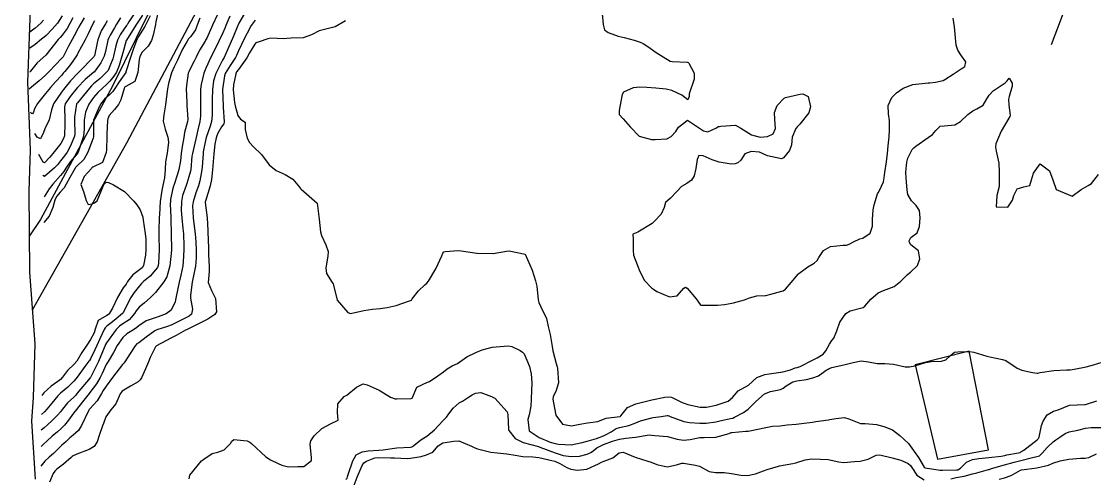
# Model space of a CAD drawing. Header units: metres. Extents: x 307586 to 320046, y 7427249 to 7434250.
# Drawn here: x 319055.7 to 319189.4, y 7427798.2 to 7427855.1 of the extents above; entities that cross this region are included whole.
import ezdxf

# ---------------------------------------------------------------- set-up
doc = ezdxf.new("R2010")
doc.units = ezdxf.units.M
doc.header["$MEASUREMENT"] = 0
for name, color, linetype in [('Area', 45, 'Continuous'), ('Curvas de Nivel 1m', 11, 'Continuous'), ('Curvas de Nivel 5m', 15, 'Continuous'), ('Edificações', 30, 'Continuous'), ('Vias Secundárias', 230, 'Continuous')]:
    doc.layers.add(name, color=color, linetype=linetype)

msp = doc.modelspace()

# ---------------------------------------------------------------- linework, layer by layer
at = {"layer": 'Area'}
msp.add_polyline3d([(319057.5, 7427798.15, 803.24), (319057.04, 7427805.36, 808.07), (319057.26, 7427808.34, 795.58), (319057.44, 7427815, 804.25), (319056.79, 7427823.9, 797.1), (319056.71, 7427834.01, 804.2), (319056.87, 7427839.08, 814.39), (319056.53, 7427847.55, 803.94), (319056.83, 7427855.47, 806.32), (319056.81, 7427857.26, 807.51), (319056.27, 7427863.9, 808.35), (319056.46, 7427873.9, 811.69), (319056.28, 7427877.16, 812.24), (319056.47, 7427879.93, 812.26), (319056.54, 7427888.9, 813.45), (319056.87, 7427891.15, 813.81), (319056.52, 7427904.41, 812.05), (319055.74, 7427910.29, 811.51), (319055.89, 7427927.4, 815.71), (319059.69, 7427945.68, 806.52), (319060.91, 7427950.79, 805.19), (319067.47, 7428006.15, 798.31)], dxfattribs=at)
at = {"layer": 'Curvas de Nivel 1m', "flags": 128}
for points, elevation in [([(319060.83, 7427855.81), (319060.21, 7427854.88), (319059.56, 7427854.14), (319058.8, 7427853.38), (319058.55, 7427853.15), (319058.25, 7427852.91), (319057.46, 7427852.24), (319056.78, 7427851.79)], 806), ([(319083.79, 7427856.6), (319082.83, 7427854.91), (319082.72, 7427854.71), (319082.68, 7427854.61), (319082.13, 7427853.3), (319081.85, 7427852.62), (319081.54, 7427851.88), (319080.98, 7427850.63), (319080.91, 7427850.49), (319080.77, 7427850.28), (319079.93, 7427848.64), (319079.66, 7427847.73), (319079.52, 7427846.65), (319079.48, 7427845.42), (319079.48, 7427844.65), (319079.48, 7427843.44), (319079.41, 7427842.65), (319079.24, 7427842.08), (319078.74, 7427840.66), (319078.65, 7427840.29), (319078.39, 7427838.9), (319078.36, 7427838.66), (319078.24, 7427837.04), (319078.2, 7427836.66), (319077.97, 7427835.28), (319077.81, 7427834.67), (319077.46, 7427833.78), (319077.11, 7427832.67), (319077.06, 7427832.16), (319077.14, 7427830.67), (319077.2, 7427829.99), (319077.38, 7427828.67), (319077.47, 7427827.7), (319077.49, 7427826.66), (319077.48, 7427825.67), (319077.4, 7427824.67), (319077.25, 7427823.87), (319076.99, 7427822.67), (319076.79, 7427821.05), (319076.81, 7427820.67), (319077.06, 7427819.33), (319076.92, 7427818.67), (319076.63, 7427818.43), (319076.39, 7427818.31), (319075.31, 7427817.76), (319074.37, 7427817.33), (319073.92, 7427817.16), (319072.61, 7427816.73), (319072.36, 7427816.6), (319071.26, 7427815.83), (319070.35, 7427815.14), (319070.12, 7427814.98), (319069.89, 7427814.75), (319069.29, 7427813.8), (319068.62, 7427812.77), (319068.48, 7427812.6), (319068.31, 7427812.41), (319067.06, 7427810.79), (319066.28, 7427809.75), (319065.9, 7427809.18), (319065.7, 7427808.81), (319065.16, 7427807.91), (319064.24, 7427806.9), (319064.21, 7427806.86), (319064.18, 7427806.82), (319064.09, 7427806.67), (319063.21, 7427804.84), (319062.84, 7427804.21), (319062.2, 7427803.65), (319061.76, 7427803.29), (319061.29, 7427802.86), (319060.72, 7427802.34), (319060.18, 7427801.8), (319059.71, 7427801.34), (319059.18, 7427800.88), (319058.66, 7427800.39), (319058.16, 7427799.79)], 793), ([(319081.69, 7427855.76), (319081.19, 7427854.63), (319081.09, 7427854.36), (319080.81, 7427853.69), (319080.34, 7427852.64), (319079.82, 7427851.61), (319079.33, 7427850.65), (319078.76, 7427849.39), (319078.53, 7427848.88), (319078.45, 7427848.66), (319078.12, 7427847.28), (319078.04, 7427846.67), (319078.02, 7427845.35), (319078.03, 7427844.67), (319078.04, 7427843.32), (319077.96, 7427842.67), (319077.7, 7427841.63), (319077.5, 7427840.67), (319077.35, 7427839.97), (319077.03, 7427838.68), (319076.97, 7427838.33), (319076.84, 7427836.68), (319076.8, 7427836.48), (319076.59, 7427835.76), (319076.33, 7427834.93), (319076.25, 7427834.68), (319075.81, 7427833.45), (319075.66, 7427832.69), (319075.63, 7427831.6), (319075.7, 7427830.69), (319075.85, 7427829.36), (319075.91, 7427828.69), (319075.97, 7427827.2), (319075.97, 7427826.69), (319075.9, 7427825.26), (319075.82, 7427824.69), (319075.58, 7427823.56), (319075.39, 7427822.69), (319075.22, 7427821.9), (319074.98, 7427820.69), (319074.88, 7427820.23), (319074.4, 7427819.19), (319073.78, 7427818.71), (319072.76, 7427818.35), (319072.39, 7427818.25), (319071.28, 7427817.85), (319070.37, 7427817.22), (319070.11, 7427817.01), (319069.69, 7427816.76), (319068.86, 7427816.26), (319068.35, 7427815.79), (319067.68, 7427814.78), (319067.22, 7427813.9), (319066.54, 7427812.8), (319066.31, 7427812.41), (319065.79, 7427811.32), (319065.54, 7427810.81), (319065.08, 7427810.02), (319064.27, 7427808.94), (319064.17, 7427808.82), (319063.33, 7427807.76), (319062.58, 7427806.84), (319062.24, 7427806.38), (319061.61, 7427805.48), (319061.09, 7427804.86), (319060.66, 7427804.42), (319060.21, 7427804.03), (319059.58, 7427803.5), (319058.89, 7427802.88), (319058.53, 7427802.54), (319058.18, 7427802.24)], 794), ([(319072.83, 7427856.74), (319072.49, 7427855.07), (319072.43, 7427854.73), (319072.15, 7427853.39), (319071.92, 7427852.74), (319071.51, 7427852.02), (319070.78, 7427851.29), (319070.49, 7427850.75), (319070.39, 7427850.38), (319070.23, 7427848.76), (319069.86, 7427847.64), (319068.73, 7427847.03), (319068.59, 7427846.92), (319068.53, 7427846.78), (319068.13, 7427845.36), (319067.81, 7427844.79), (319067.34, 7427844.15), (319066.68, 7427843.39), (319066.5, 7427842.98), (319066.47, 7427842.8), (319066.36, 7427841.1), (319066.36, 7427840.8), (319066.32, 7427839.12), (319066.29, 7427838.8), (319065.85, 7427837.57), (319064.61, 7427837), (319064.52, 7427836.91), (319064.45, 7427836.82), (319063.56, 7427835.81), (319063.13, 7427834.84), (319063.46, 7427833.95), (319063.79, 7427832.83), (319064.05, 7427832.33), (319064.55, 7427832.4), (319064.83, 7427832.54), (319065.15, 7427832.81), (319065.6, 7427833.78), (319066.01, 7427834.81), (319066.28, 7427835.1), (319066.59, 7427835.06), (319067.19, 7427834.79), (319068.57, 7427833.97), (319069.72, 7427832.76), (319070.1, 7427832.3), (319070.54, 7427831.68), (319070.85, 7427830.75), (319070.91, 7427830.37), (319071.14, 7427828.74), (319071.22, 7427828.03), (319071.25, 7427826.74), (319071.2, 7427826.02), (319070.96, 7427824.75), (319070.77, 7427824.44), (319070.45, 7427824.21), (319069.61, 7427823.59), (319068.96, 7427822.76), (319068.76, 7427822.44), (319068.42, 7427821.95), (319067.69, 7427820.78), (319067.06, 7427819.45), (319066.71, 7427818.8), (319066.56, 7427818.63), (319066.39, 7427818.54), (319065.28, 7427817.91), (319064.92, 7427816.81), (319064.8, 7427816.37), (319064.35, 7427815.53), (319063.89, 7427814.83), (319063.26, 7427813.9), (319062.62, 7427812.85), (319062.31, 7427812.46), (319061.49, 7427811.66), (319060.87, 7427810.86), (319060.6, 7427810.56), (319060.29, 7427810.33), (319059.42, 7427809.74), (319058.52, 7427808.89), (319058.41, 7427808.75), (319058.27, 7427808.58)], 797), ([(319071.77, 7427855.8), (319071.25, 7427854.75), (319071.09, 7427854.48), (319070.81, 7427854.03), (319070.32, 7427853.24), (319070.08, 7427852.76), (319069.65, 7427851.64), (319069.37, 7427850.77), (319068.75, 7427848.86), (319068.74, 7427848.8), (319068.73, 7427848.78), (319067.91, 7427847.62), (319067.38, 7427846.79), (319067.13, 7427846.38), (319066.71, 7427846), (319066.07, 7427845.45), (319065.6, 7427844.81), (319065.31, 7427844.19), (319064.73, 7427842.82), (319064.72, 7427842.77), (319064.72, 7427840.82), (319064.71, 7427840.76), (319064.65, 7427840.61), (319064.02, 7427838.83), (319063.52, 7427837.93), (319062.61, 7427837.07), (319062.49, 7427836.96), (319062.43, 7427836.85), (319061.77, 7427835.68), (319061.29, 7427834.86), (319061.04, 7427834.4), (319060.57, 7427833.86), (319060.12, 7427833.32), (319059.89, 7427832.88), (319059.63, 7427831.97), (319059.21, 7427830.89), (319058.52, 7427830.08)], 798), ([(319070.83, 7427855.9), (319070.07, 7427854.76), (319069.59, 7427853.99), (319068.81, 7427852.78), (319068.79, 7427852.74), (319068.36, 7427851.2), (319068.25, 7427850.79), (319067.91, 7427849.64), (319067.56, 7427848.79), (319067.25, 7427848.29), (319066.74, 7427847.67), (319066.3, 7427847.24), (319065.82, 7427846.81), (319065.26, 7427846.27), (319064.71, 7427845.64), (319064.14, 7427844.83), (319063.71, 7427843.81), (319063.57, 7427842.84), (319063.56, 7427841.73), (319063.45, 7427840.84), (319062.9, 7427839.11), (319062.8, 7427838.85), (319062.74, 7427838.74), (319062.63, 7427838.61), (319061.82, 7427837.66), (319061.28, 7427836.86), (319061.02, 7427836.45), (319060.59, 7427835.93), (319059.63, 7427834.88), (319059.17, 7427834.29), (319058.56, 7427833.29)], 799), ([(319063.56, 7427855.57), (319063.12, 7427854.85), (319063.01, 7427854.65), (319062.81, 7427854.26), (319062.32, 7427853.34), (319062.04, 7427852.86), (319061.6, 7427852.05), (319061.01, 7427850.87), (319060.92, 7427850.72), (319060.77, 7427850.54), (319059.17, 7427848.89), (319058.97, 7427848.68), (319058.75, 7427848.44), (319057.94, 7427847.71), (319056.98, 7427846.92), (319056.72, 7427846.68)], 804), ([(319058.47, 7427855.26), (319058.16, 7427854.91), (319057.45, 7427854.28), (319056.8, 7427853.79)], 807), ([(319064.83, 7427855.17), (319064.63, 7427854.82), (319064.06, 7427853.58), (319063.68, 7427852.84), (319062.78, 7427851.18), (319062.67, 7427850.96), (319062.6, 7427850.85), (319061.86, 7427849.76), (319061.13, 7427848.87), (319060.95, 7427848.66), (319060.75, 7427848.43), (319060, 7427847.62), (319059.35, 7427846.89), (319058.72, 7427846.16), (319057.73, 7427844.91), (319057.38, 7427844.23), (319057.23, 7427843.83), (319057.12, 7427843.62), (319057, 7427843.68), (319056.91, 7427843.82)], 803), ([(319066.43, 7427855.2), (319066.19, 7427854.81), (319065.68, 7427853.94), (319065.24, 7427852.82), (319065.15, 7427852.46), (319064.83, 7427850.82), (319064.81, 7427850.78), (319064.77, 7427850.73), (319062.92, 7427848.85), (319062.84, 7427848.76), (319062.75, 7427848.68), (319061.86, 7427847.74), (319061.14, 7427846.87), (319060.96, 7427846.63), (319060.72, 7427846.33), (319059.74, 7427844.88), (319059.48, 7427844.1), (319059.18, 7427842.89), (319058.66, 7427841.77), (319058.47, 7427841.28), (319058.11, 7427840.52), (319057.7, 7427840.71), (319057.4, 7427841.19)], 802), ([(319068.06, 7427855.56), (319067.58, 7427854.79), (319067.31, 7427854.3), (319066.8, 7427853.41), (319066.58, 7427853.01), (319066.5, 7427852.8), (319066.19, 7427851.39), (319066.04, 7427850.81), (319065.62, 7427849.96), (319064.79, 7427848.82), (319064.77, 7427848.8), (319064.75, 7427848.79), (319063.69, 7427847.89), (319062.72, 7427846.89), (319062.71, 7427846.87), (319062.69, 7427846.85), (319061.81, 7427845.76), (319061.19, 7427844.87), (319061.09, 7427844.48), (319061.15, 7427842.87), (319061.15, 7427842.38), (319061.08, 7427840.87), (319060.98, 7427840.53), (319060.64, 7427839.93), (319059.83, 7427838.88), (319059.27, 7427838.24), (319058.61, 7427837.5), (319058.44, 7427837.59), (319057.89, 7427838.56)], 801), ([(319077.96, 7427855.54), (319077.64, 7427854.67), (319077.42, 7427854.07), (319076.81, 7427853.22), (319076.55, 7427852.94), (319076.36, 7427852.68), (319075.8, 7427851.68), (319075.33, 7427850.69), (319075.16, 7427850.3), (319074.76, 7427849.45), (319074.42, 7427848.7), (319074.05, 7427847.39), (319073.93, 7427846.71), (319073.79, 7427845.79), (319073.68, 7427844.72), (319073.47, 7427843.5), (319073.39, 7427842.72), (319073.64, 7427841.69), (319073.97, 7427840.71), (319074.04, 7427840.1), (319073.89, 7427838.71), (319073.69, 7427837.64), (319073.63, 7427836.71), (319073.55, 7427835.67), (319073.35, 7427834.72), (319073.21, 7427834.08), (319073.02, 7427832.72), (319072.92, 7427831.11), (319072.91, 7427830.72), (319072.83, 7427829.04), (319072.83, 7427828.73), (319072.84, 7427828.39), (319072.88, 7427826.72), (319072.79, 7427825.05), (319072.76, 7427824.73), (319072.68, 7427824.51), (319072.45, 7427824.19), (319071.75, 7427823.43), (319070.96, 7427822.74), (319070.68, 7427822.5), (319070.43, 7427822.23), (319069.79, 7427821.38), (319069.38, 7427820.76), (319069.03, 7427820.14), (319068.39, 7427818.84), (319068.33, 7427818.77), (319067.27, 7427817.9), (319066.37, 7427817.19), (319066.17, 7427817), (319066.06, 7427816.8), (319065.52, 7427815.64), (319065.12, 7427814.81), (319064.88, 7427814.27), (319064.32, 7427813.14), (319064.2, 7427812.94), (319064.12, 7427812.82), (319063.65, 7427812.18), (319062.66, 7427810.84), (319062.29, 7427810.38), (319061.53, 7427809.61), (319060.62, 7427808.87), (319060.43, 7427808.7), (319060.27, 7427808.51), (319059.52, 7427807.61), (319058.91, 7427806.88), (319058.59, 7427806.54), (319058.23, 7427806.22)], 796), ([(319084.83, 7427855.27), (319084.35, 7427854.59), (319083.87, 7427853.65), (319083.33, 7427852.6), (319083.15, 7427852.25), (319082.79, 7427851.46), (319082.53, 7427850.86), (319082.39, 7427850.61), (319081.74, 7427849.65), (319081.13, 7427848.63), (319081.03, 7427848.34), (319080.77, 7427846.63), (319080.77, 7427846.58), (319080.87, 7427844.63), (319080.88, 7427844.45), (319080.97, 7427842.63), (319080.93, 7427842.38), (319080.67, 7427842.02), (319080.17, 7427841.13), (319080, 7427840.64), (319079.84, 7427839.84), (319079.69, 7427838.64), (319079.62, 7427837.65), (319079.53, 7427836.65), (319079.4, 7427835.46), (319079.25, 7427834.65), (319078.65, 7427832.75), (319078.63, 7427832.66), (319078.63, 7427832.59), (319078.85, 7427830.66), (319078.97, 7427829.1), (319078.97, 7427828.65), (319078.98, 7427828.18), (319079.05, 7427826.64), (319079.05, 7427826.07), (319079.12, 7427824.64), (319079.11, 7427823.99), (319079.01, 7427822.64), (319079.42, 7427821.64), (319079.92, 7427820.63), (319080.03, 7427819), (319079.82, 7427818.64), (319078.97, 7427818.05), (319078.38, 7427817.77), (319077.62, 7427817.41), (319076.36, 7427816.77), (319076.3, 7427816.74), (319076.19, 7427816.68), (319075, 7427816.05), (319074.35, 7427815.72), (319072.54, 7427814.73), (319072.43, 7427814.64), (319072.34, 7427814.44), (319071.78, 7427813.28), (319071.55, 7427812.74), (319071.17, 7427811.88), (319070.67, 7427810.75), (319070.54, 7427810.5), (319070.29, 7427810.27), (319069.33, 7427809.71), (319068.28, 7427809.09), (319068.04, 7427808.77), (319067.51, 7427807.52), (319066.88, 7427806.79), (319066.23, 7427805.91), (319065.94, 7427805.09), (319065.84, 7427804.8), (319065.41, 7427803.6), (319065.15, 7427802.81), (319064.78, 7427802.22), (319064.18, 7427801.86), (319062.62, 7427801.28), (319062.18, 7427801.07), (319062.05, 7427800.97), (319061.92, 7427800.85), (319060.98, 7427800.04), (319060.16, 7427799.39), (319059.89, 7427799.14), (319059.69, 7427798.87), (319059.23, 7427797.79)], 792), ([(319096.08, 7427855.2), (319094.82, 7427854.46), (319092.82, 7427853.93), (319091.86, 7427853.45), (319090.81, 7427853.08), (319089.32, 7427853.05), (319088.81, 7427852.98), (319088.39, 7427852.96), (319086.81, 7427853.04), (319086.41, 7427852.96), (319085.36, 7427852.57), (319084.94, 7427852.44), (319084.8, 7427852.3), (319084.16, 7427851.21), (319083.79, 7427850.59), (319082.76, 7427849.15), (319082.53, 7427848.84), (319082.43, 7427848.61), (319082.13, 7427847.22), (319082.11, 7427846.62), (319082.29, 7427845.03), (319082.36, 7427844.61), (319082.69, 7427843.4), (319083.03, 7427842.95), (319083.62, 7427842.6), (319083.59, 7427841.68), (319083.87, 7427840.59), (319084.13, 7427840.07), (319084.64, 7427839.53), (319085.65, 7427838.57), (319086.61, 7427837.27), (319087.46, 7427836.55), (319088.6, 7427836.07), (319089.54, 7427835.47), (319090.36, 7427834.51), (319090.45, 7427834.38), (319090.58, 7427834.23), (319092.56, 7427832.49), (319092.83, 7427830.49), (319092.99, 7427828.95), (319093.12, 7427828.48), (319093.64, 7427827.33), (319093.95, 7427826.47), (319093.91, 7427825.9), (319093.63, 7427824.47), (319093.75, 7427823.77), (319094.44, 7427822.65), (319094.56, 7427822.46), (319094.6, 7427822.3), (319095.05, 7427820.45), (319096.4, 7427818.88), (319096.73, 7427818.77), (319098.4, 7427819.13), (319099.48, 7427819.33), (319100.4, 7427819.38), (319101.29, 7427819.5), (319102.41, 7427819.78), (319104.08, 7427820.34), (319104.3, 7427820.45), (319104.42, 7427820.59), (319105.18, 7427821.58), (319105.97, 7427822.32), (319106.24, 7427822.53), (319106.45, 7427822.78), (319107.34, 7427824.31), (319108.11, 7427825.93), (319108.24, 7427826.29), (319108.33, 7427826.45), (319108.49, 7427826.5), (319110.14, 7427826.62), (319110.49, 7427826.59), (319112.46, 7427826.28), (319112.48, 7427826.28), (319114.45, 7427826.25), (319114.48, 7427826.25), (319116.16, 7427826.53), (319116.49, 7427826.55), (319118.48, 7427826.17), (319119.33, 7427824.16), (319119.76, 7427822.85), (319119.91, 7427822.16), (319120.1, 7427820.47), (319120.17, 7427820.15), (319120.41, 7427819.6), (319121.11, 7427818.14), (319121.35, 7427817.17), (319121.57, 7427816.14), (319121.82, 7427814.67), (319121.92, 7427814.13), (319122.33, 7427812.55), (319122.43, 7427812.24), (319122.46, 7427812.13), (319122.48, 7427811.97), (319122.63, 7427810.13), (319122.28, 7427809.08), (319121.97, 7427808.44), (319121.91, 7427808.13), (319122.25, 7427806.34), (319122.31, 7427806.13), (319123.11, 7427804.99), (319124.23, 7427804.81), (319125.3, 7427805.02), (319126.23, 7427805.18), (319127.54, 7427805.35), (319128.25, 7427805.64), (319128.55, 7427805.74), (319130.25, 7427805.95), (319130.32, 7427805.97), (319130.39, 7427806.03), (319131.21, 7427807.07), (319132.27, 7427807.53), (319134.08, 7427807.98), (319134.27, 7427808.03), (319135.87, 7427808.37), (319136.28, 7427808.42), (319136.68, 7427808.36), (319137.51, 7427807.94), (319138.03, 7427807.7), (319138.27, 7427807.61), (319138.74, 7427807.45), (319140.26, 7427807.1), (319141.05, 7427807.11), (319142.27, 7427807.36), (319143.74, 7427807.87), (319144.28, 7427808.31), (319145, 7427809.14), (319146.29, 7427809.84), (319147.33, 7427810.81), (319148.31, 7427811.19), (319148.85, 7427811.27), (319150.32, 7427811.47), (319150.58, 7427811.52), (319151.53, 7427811.78), (319152.08, 7427812.01), (319152.33, 7427812.05), (319152.74, 7427812.18), (319154.34, 7427813), (319154.83, 7427813.25), (319155.6, 7427813.73), (319155.93, 7427814.14), (319156.36, 7427814.97), (319156.68, 7427815.41), (319156.9, 7427815.71), (319157.3, 7427816.62), (319157.66, 7427817.7), (319158.4, 7427818.76), (319158.97, 7427819.12), (319160.41, 7427819.47), (319160.56, 7427819.52), (319160.76, 7427819.67), (319161.53, 7427820.56), (319162.44, 7427821.35), (319163.09, 7427821.64), (319164.45, 7427822.13), (319165.28, 7427822.78), (319166.06, 7427823.6), (319166.28, 7427823.78), (319166.47, 7427823.9), (319167.32, 7427824.75), (319167.62, 7427825.58), (319167.48, 7427826.56), (319166.51, 7427827.31), (319166.33, 7427827.6), (319166.31, 7427827.81), (319166.52, 7427828.21), (319167.3, 7427828.82), (319167.59, 7427829.58), (319167.65, 7427830.68), (319167.57, 7427831.58), (319167.18, 7427832.2), (319166.58, 7427832.81), (319166.14, 7427833.6), (319166.05, 7427834.15), (319165.92, 7427835.61), (319165.88, 7427836.34), (319165.99, 7427837.61), (319166.13, 7427838.11), (319166.66, 7427839.16), (319166.86, 7427839.4), (319167.11, 7427839.59), (319168.67, 7427840.69), (319169.2, 7427841.05), (319169.6, 7427841.56), (319170.15, 7427842.09), (319170.69, 7427842.13), (319171.99, 7427842.24), (319172.69, 7427842.67), (319173.62, 7427843.52), (319174.24, 7427843.98), (319174.71, 7427844.23), (319175.52, 7427844.69), (319175.99, 7427845.49), (319176.27, 7427845.95), (319176.74, 7427846.47), (319178.26, 7427847.46), (319178.5, 7427847.71), (319178.76, 7427848.06), (319179.12, 7427847.45), (319179.14, 7427847.06), (319178.74, 7427845.77), (319178.68, 7427845.45), (319178.72, 7427844.69), (319178.86, 7427843.45), (319178.85, 7427843.3), (319178.7, 7427843.06), (319177.75, 7427841.46), (319177.08, 7427839.89), (319177.04, 7427839.47), (319177.15, 7427838.98), (319177.46, 7427837.47), (319177.5, 7427836.34), (319177.52, 7427835.47), (319177.49, 7427834.58), (319177.2, 7427833.47), (319177.15, 7427832.05), (319178.57, 7427832.02), (319179.15, 7427832.87), (319179.34, 7427833.44), (319179.76, 7427834.27), (319180.6, 7427834.53), (319181.31, 7427834.71), (319181.55, 7427835.42), (319181.79, 7427836.25), (319182.63, 7427837.41), (319183.76, 7427836.53), (319184.21, 7427835.39), (319184.6, 7427834.2), (319186.58, 7427833.36), (319187.74, 7427834.2), (319188.6, 7427834.71), (319189, 7427834.93), (319189.3, 7427835.32), (319189.89, 7427836.05)], 791), ([(319076.63, 7427798.19), (319076.71, 7427798.67), (319078.17, 7427800.43), (319078.29, 7427800.53), (319078.46, 7427800.65), (319079.48, 7427801.34), (319080.18, 7427801.53), (319080.99, 7427801.81), (319081.76, 7427802.61), (319081.93, 7427802.88), (319082.2, 7427803.11), (319083.87, 7427802.91), (319084.2, 7427802.75), (319084.41, 7427802.58), (319086.18, 7427800.94), (319086.77, 7427800.55), (319087.73, 7427800.1), (319088.17, 7427799.9), (319089.01, 7427799.68), (319090.17, 7427799.74), (319090.92, 7427799.74), (319091.87, 7427800.49), (319091.87, 7427800.8), (319091.68, 7427802.5), (319091.77, 7427802.93), (319092.21, 7427803.56), (319093.16, 7427804.48), (319094.23, 7427805.06), (319095.17, 7427805.51), (319095.09, 7427806.45), (319095.16, 7427807.55), (319095.94, 7427808.44), (319096.16, 7427808.55), (319096.27, 7427808.62), (319097.46, 7427809.6), (319098.29, 7427810.03), (319098.79, 7427809.91), (319100.28, 7427809.22), (319101.72, 7427808.38), (319102.27, 7427808.16), (319102.5, 7427808.14), (319104.27, 7427808.18), (319104.39, 7427808.22), (319104.44, 7427808.34), (319105, 7427809.62), (319106.29, 7427810.21), (319106.55, 7427810.32), (319107.59, 7427811.02), (319108.31, 7427811.51), (319108.74, 7427811.87), (319109.38, 7427812.28), (319110.03, 7427812.57), (319110.33, 7427812.77), (319111.22, 7427813.37), (319112.34, 7427813.91), (319113.13, 7427814.24), (319114.35, 7427814.57), (319115.85, 7427814.71), (319116.35, 7427814.73), (319116.82, 7427814.67), (319117.84, 7427814.18), (319118.15, 7427813.98), (319118.34, 7427813.74), (319119.03, 7427812.16), (319119.21, 7427811.26), (319119.31, 7427810.16), (319119.27, 7427809.18), (319119.23, 7427808.16), (319119.19, 7427807.23), (319118.97, 7427806.16), (319118.8, 7427805.6), (319118.98, 7427804.16), (319120.21, 7427803.35), (319121.57, 7427802.78), (319122.21, 7427802.6), (319122.61, 7427802.52), (319124.21, 7427802.42), (319125.57, 7427802.72), (319126.21, 7427802.89), (319127.36, 7427803.2), (319128.22, 7427803.55), (319128.57, 7427803.7), (319129.19, 7427804.04), (319129.81, 7427804.45), (319130.23, 7427804.59), (319131.4, 7427804.85), (319132.24, 7427805.18), (319132.84, 7427805.41), (319134.25, 7427805.79), (319134.4, 7427805.83), (319135.4, 7427805.97), (319136.14, 7427806.08), (319136.25, 7427806.08), (319136.35, 7427806.05), (319136.55, 7427805.96), (319138.24, 7427805.32), (319138.96, 7427805.21), (319140.24, 7427805.12), (319141.03, 7427805.11), (319142.24, 7427805.31), (319142.71, 7427805.42), (319144.25, 7427805.73), (319144.35, 7427805.76), (319144.56, 7427805.86), (319145.65, 7427806.45), (319146.26, 7427806.88), (319147.22, 7427807.83), (319148.28, 7427808.76), (319149.01, 7427809.08), (319150.29, 7427809.32), (319150.61, 7427809.47), (319150.96, 7427809.78), (319151.79, 7427810.28), (319152.3, 7427810.39), (319153.5, 7427810.56), (319154.31, 7427810.76), (319155.02, 7427811.03), (319155.97, 7427811.72), (319156.19, 7427811.86), (319156.32, 7427811.92), (319156.67, 7427812.06), (319158.33, 7427812.44), (319159.33, 7427812.69), (319160.33, 7427812.88), (319161.24, 7427812.75), (319162.33, 7427812.57), (319163.26, 7427812.57), (319164.33, 7427812.45), (319165.8, 7427812.13), (319166.33, 7427812.13), (319167.02, 7427812.28), (319168.33, 7427812.67), (319169.1, 7427812.8), (319170.34, 7427812.85), (319170.86, 7427813.02), (319171.44, 7427813.54), (319171.94, 7427813.94), (319172.35, 7427814.02), (319173.83, 7427814.03), (319174.35, 7427813.98), (319175.97, 7427813.48), (319176.34, 7427813.37), (319177.94, 7427813.06), (319178.34, 7427812.91), (319179.77, 7427811.99), (319180.33, 7427811.73), (319181.67, 7427811.42), (319182.24, 7427811.33), (319182.32, 7427811.34), (319182.63, 7427811.41), (319184.33, 7427811.67), (319185.94, 7427811.75), (319186.33, 7427811.78), (319186.83, 7427811.86), (319188.33, 7427812.15), (319189.27, 7427812.38), (319190.34, 7427812.71)], 792), ([(319096.15, 7427798.11), (319096.29, 7427798.3), (319096.35, 7427798.44), (319096.45, 7427798.73), (319097, 7427800.43), (319097.43, 7427801.18), (319098.19, 7427801.56), (319098.91, 7427801.69), (319100.19, 7427801.75), (319100.79, 7427801.79), (319102.2, 7427802.01), (319102.51, 7427802.05), (319104.2, 7427802.13), (319104.36, 7427802.17), (319104.6, 7427802.34), (319105.48, 7427803.05), (319106.21, 7427803.5), (319107.2, 7427804.31), (319108.23, 7427805.42), (319108.66, 7427805.87), (319108.98, 7427806.28), (319109.52, 7427807.01), (319110.26, 7427807.67), (319110.65, 7427807.88), (319111.28, 7427808.26), (319111.87, 7427808.66), (319112.28, 7427808.87), (319112.97, 7427808.93), (319114.28, 7427808.46), (319114.71, 7427808.22), (319116.25, 7427806.55), (319116.31, 7427806.2), (319116.38, 7427804.35), (319116.43, 7427804.2), (319117.24, 7427803.21), (319118.21, 7427802.73), (319120.13, 7427802.22), (319120.2, 7427802.2), (319120.32, 7427802.15), (319122.19, 7427801.42), (319123.19, 7427801.11), (319124.19, 7427800.97), (319125.25, 7427801.03), (319126.19, 7427801.25), (319126.74, 7427801.53), (319127.4, 7427802.06), (319128.21, 7427802.49), (319129.36, 7427802.89), (319130.21, 7427803.13), (319131, 7427803.24), (319132.22, 7427803.39), (319133.9, 7427803.67), (319134.22, 7427803.65), (319134.61, 7427803.58), (319136.22, 7427803.46), (319137.39, 7427803.12), (319138.21, 7427803), (319139.03, 7427803.11), (319140.22, 7427803.34), (319140.77, 7427803.35), (319142.22, 7427803.4), (319143.9, 7427803.86), (319144.14, 7427803.95), (319144.22, 7427803.96), (319145.96, 7427804.11), (319146.23, 7427804.14), (319147.65, 7427804.4), (319148.23, 7427804.56), (319149.29, 7427804.75), (319150.24, 7427804.81), (319151.12, 7427804.9), (319152.24, 7427805.02), (319152.9, 7427805.1), (319154.25, 7427805.27), (319154.66, 7427805.33), (319156.25, 7427805.56), (319156.4, 7427805.57), (319157.17, 7427805.71), (319158.25, 7427805.83), (319158.77, 7427805.68), (319160.24, 7427805.08), (319160.83, 7427805.08), (319162.24, 7427804.96), (319163.15, 7427804.72), (319164.23, 7427804.28), (319165.15, 7427803.61), (319166.21, 7427802.58), (319166.65, 7427802.03), (319166.93, 7427801.59), (319167.45, 7427800.84), (319168.18, 7427799.66), (319168.3, 7427799.57), (319170.18, 7427799.27), (319170.47, 7427799.26), (319172.18, 7427799.31), (319172.37, 7427799.33), (319172.7, 7427799.51), (319173.42, 7427800.28), (319174.19, 7427800.6), (319174.96, 7427800.73), (319176.2, 7427800.86), (319177.77, 7427801.02), (319178.2, 7427801.12), (319178.47, 7427801.18), (319179.92, 7427801.43), (319180.14, 7427801.49), (319180.2, 7427801.54), (319180.56, 7427801.78), (319182.22, 7427803.07), (319182.39, 7427803.23), (319182.48, 7427803.4), (319182.79, 7427804.85), (319182.98, 7427805.39), (319183.5, 7427806.15), (319184.27, 7427806.6), (319184.85, 7427806.8), (319186.27, 7427807.36), (319188.17, 7427807.43), (319188.27, 7427807.45), (319189.69, 7427807.91)], 793), ([(319171.49, 7427798.2), (319172.17, 7427798.35), (319173.14, 7427798.54), (319174.17, 7427798.81), (319174.73, 7427798.94), (319176.18, 7427799.35), (319176.28, 7427799.38), (319176.55, 7427799.47), (319178.19, 7427799.96), (319179.37, 7427800.26), (319180.19, 7427800.47), (319181.66, 7427800.87), (319182.2, 7427800.97), (319182.52, 7427801.08), (319182.87, 7427801.39), (319183.5, 7427802.1), (319184.22, 7427802.81), (319184.55, 7427803.04), (319185.06, 7427803.37), (319185.74, 7427803.86), (319186.23, 7427804.04), (319187.31, 7427804.27), (319188.24, 7427804.5), (319188.96, 7427804.6), (319190.24, 7427804.6)], 794), ([(319097.17, 7427797.39), (319097.57, 7427798.42), (319098.17, 7427799.87), (319098.39, 7427800.19), (319098.73, 7427800.4), (319099.77, 7427800.8), (319100.18, 7427800.84), (319101.75, 7427800.8), (319102.18, 7427800.8), (319103.78, 7427800.74), (319104.18, 7427800.75), (319105.52, 7427800.99), (319106.19, 7427801.19), (319106.97, 7427801.53), (319107.65, 7427802.3), (319108.21, 7427802.67), (319109.59, 7427802.9), (319110.21, 7427802.92), (319111.79, 7427802.25), (319112.2, 7427802.04), (319112.52, 7427801.92), (319114.19, 7427801.51), (319114.99, 7427801.42), (319116.19, 7427801.33), (319117.23, 7427801.14), (319118.19, 7427800.98), (319119.42, 7427800.92), (319120.18, 7427800.85), (319121.81, 7427800.5), (319122.18, 7427800.4), (319122.81, 7427800.12), (319123.65, 7427799.59), (319124.17, 7427799.4), (319124.99, 7427799.27), (319126.17, 7427799.42), (319127.59, 7427800.06), (319127.97, 7427800.26), (319128.18, 7427800.36), (319129.41, 7427800.81), (319130.19, 7427801.43), (319130.69, 7427801.53), (319132.19, 7427800.89), (319133.76, 7427800.4), (319134.18, 7427800.27), (319134.89, 7427799.97), (319136.17, 7427799.71), (319137.33, 7427799.94), (319137.97, 7427800.14), (319138.18, 7427800.14), (319139.7, 7427799.91), (319140.17, 7427799.76), (319141.37, 7427799.11), (319142.16, 7427799), (319143.26, 7427798.97), (319144.16, 7427798.87), (319145.34, 7427798.67), (319146.16, 7427798.62), (319147.18, 7427798.84), (319148.17, 7427799.21), (319148.61, 7427799.36), (319150.04, 7427799.79), (319150.14, 7427799.83), (319150.17, 7427799.83), (319151.83, 7427800.12), (319152.18, 7427800.2), (319153.35, 7427800.58), (319154.19, 7427800.7), (319155.26, 7427800.66), (319156.19, 7427800.62), (319157.55, 7427800.33), (319158.18, 7427800.25), (319159.49, 7427800.37), (319160.18, 7427800.41), (319161.18, 7427800.66), (319162.2, 7427801.13), (319162.66, 7427801.17), (319164.19, 7427800.83), (319165.27, 7427800.53), (319166.18, 7427800.1), (319166.45, 7427799.86), (319166.62, 7427799.59), (319167.26, 7427798.67), (319168.16, 7427798.07)], 794)]:
    msp.add_lwpolyline(points, dxfattribs=dict(at, elevation=elevation))
at = {"layer": 'Curvas de Nivel 5m', "flags": 128}
for points, elevation in [([(319080.17, 7427855.97), (319079.52, 7427854.65), (319078.81, 7427853.03), (319078.68, 7427852.78), (319078.62, 7427852.66), (319077.93, 7427851.53), (319077.48, 7427850.67), (319077.25, 7427850.19), (319076.76, 7427849.21), (319076.58, 7427848.86), (319076.51, 7427848.68), (319076.28, 7427847.13), (319076.25, 7427846.68), (319076.32, 7427845.07), (319076.35, 7427844.68), (319076.45, 7427842.92), (319076.42, 7427842.68), (319076.05, 7427841.29), (319075.97, 7427840.69), (319075.76, 7427839.57), (319075.64, 7427838.69), (319075.55, 7427837.76), (319075.32, 7427836.69), (319075.16, 7427836.13), (319074.7, 7427834.7), (319074.68, 7427834.61), (319074.57, 7427834.14), (319074.32, 7427832.94), (319074.29, 7427832.7), (319074.27, 7427832.43), (319074.33, 7427830.7), (319074.33, 7427830.5), (319074.4, 7427828.7), (319074.44, 7427826.75), (319074.44, 7427826.7), (319074.44, 7427826.65), (319074.21, 7427824.7), (319073.83, 7427823.32), (319073.48, 7427822.71), (319072.42, 7427821.4), (319072.1, 7427821.05), (319071.79, 7427820.74), (319071.06, 7427820.09), (319070.4, 7427819.57), (319070.04, 7427819.11), (319069.83, 7427818.76), (319069.16, 7427817.99), (319068.37, 7427817.48), (319067.95, 7427817.2), (319067.55, 7427816.78), (319066.35, 7427815.13), (319066.22, 7427814.92), (319066.17, 7427814.8), (319065.63, 7427813.5), (319065.32, 7427812.81), (319065, 7427812.12), (319064.34, 7427810.82), (319064.32, 7427810.79), (319064.29, 7427810.75), (319062.69, 7427808.84), (319062.5, 7427808.62), (319062.27, 7427808.38), (319061.48, 7427807.64), (319060.85, 7427806.86), (319060.59, 7427806.52), (319060.24, 7427806.12), (319059.61, 7427805.5), (319058.93, 7427804.88), (319058.55, 7427804.55), (319058.21, 7427804.26)], 795), ([(319070.24, 7427856.76), (319069.13, 7427855.07), (319068.93, 7427854.78), (319068.89, 7427854.71), (319068.82, 7427854.62), (319068.07, 7427853.52), (319067.7, 7427852.79), (319067.48, 7427852.09), (319067.21, 7427850.8), (319067.12, 7427850.45), (319066.76, 7427849.53), (319066.53, 7427849.03), (319066.35, 7427848.8), (319065.53, 7427848.03), (319064.73, 7427847.34), (319064.45, 7427847.1), (319064.2, 7427846.83), (319062.7, 7427845), (319062.64, 7427844.92), (319062.6, 7427844.85), (319062.34, 7427843.19), (319062.33, 7427842.85), (319062.4, 7427841.11), (319062.36, 7427840.85), (319061.86, 7427839.64), (319061.42, 7427838.86), (319061.1, 7427838.39), (319060.62, 7427837.76), (319060.21, 7427837.27), (319059.86, 7427836.88), (319058.59, 7427835.8), (319058.39, 7427835.93)], 800), ([(319128.06, 7427856.07), (319128.17, 7427854.73), (319128.36, 7427854.06), (319128.82, 7427853.75), (319130.06, 7427853.28), (319130.81, 7427853.1), (319132.05, 7427852.77), (319132.81, 7427852.52), (319133.17, 7427852.37), (319133.74, 7427852), (319134.79, 7427851.27), (319136.55, 7427850.19), (319136.78, 7427850.11), (319138.67, 7427850.04), (319138.77, 7427850.02), (319138.85, 7427849.94), (319139.53, 7427848.69), (319139.52, 7427847.93), (319138.91, 7427846.11), (319138.88, 7427845.94), (319138.9, 7427845.76), (319138.72, 7427845.38), (319137.98, 7427845.95), (319136.74, 7427846.51), (319136.03, 7427846.67), (319134.74, 7427846.82), (319133.64, 7427846.89), (319132.74, 7427846.92), (319131.92, 7427846.84), (319130.74, 7427846.3), (319130.57, 7427846.03), (319130.25, 7427844.5), (319130.18, 7427844.04), (319130.2, 7427843.54), (319130.69, 7427842.98), (319131.56, 7427842.02), (319132.67, 7427840.84), (319134.21, 7427840.44), (319134.66, 7427840.41), (319136.1, 7427840.52), (319136.67, 7427840.81), (319137.23, 7427841.4), (319137.58, 7427841.95), (319138.69, 7427842.82), (319140.08, 7427841.92), (319140.68, 7427841.49), (319141.22, 7427841.36), (319142.3, 7427841.89), (319142.53, 7427842.04), (319142.68, 7427842.05), (319142.86, 7427842.07), (319144.69, 7427842.21), (319145.35, 7427841.85), (319146.67, 7427841.01), (319147.76, 7427840.73), (319148.67, 7427840.8), (319149.35, 7427841.13), (319149.67, 7427841.8), (319149.57, 7427842.92), (319149.51, 7427843.8), (319149.84, 7427844.67), (319150.73, 7427845.55), (319150.89, 7427845.63), (319151.44, 7427845.78), (319152.5, 7427846.01), (319152.74, 7427846.06), (319153.07, 7427846.1), (319153.71, 7427845.76), (319153.99, 7427844.47), (319153.79, 7427843.75), (319152.69, 7427842.35), (319152.4, 7427842.05), (319152.18, 7427841.78), (319151.73, 7427840.72), (319151.63, 7427839.78), (319151.39, 7427839.04), (319150.64, 7427838.15), (319150.4, 7427838.03), (319148.64, 7427838.38), (319147.65, 7427838.84), (319146.64, 7427838.95), (319145.85, 7427838.64), (319145.32, 7427837.85), (319144.97, 7427837.51), (319144.63, 7427837.4), (319144.13, 7427837.37), (319142.63, 7427837.62), (319141.78, 7427837.9), (319140.64, 7427838.4), (319140.12, 7427838.43), (319139.9, 7427837.92), (319139.72, 7427836.82), (319139.53, 7427835.92), (319139.17, 7427835.36), (319138.6, 7427834.93), (319137.96, 7427834.57), (319137.38, 7427833.95), (319136.57, 7427833.12), (319135.96, 7427832.58), (319135.77, 7427831.97), (319135.4, 7427831.13), (319134.54, 7427830.22), (319134.41, 7427830.1), (319134.29, 7427829.98), (319132.52, 7427828.9), (319131.87, 7427828.66), (319131.92, 7427828.02), (319131.91, 7427826.6), (319131.98, 7427826.02), (319132.47, 7427824.74), (319132.76, 7427824.01), (319133.34, 7427822.88), (319134.22, 7427821.98), (319134.44, 7427821.81), (319134.88, 7427821.53), (319136.43, 7427820.83), (319137.41, 7427820.96), (319138.22, 7427821.93), (319138.44, 7427822.03), (319138.66, 7427821.93), (319139.76, 7427820.58), (319140.27, 7427819.91), (319140.41, 7427819.81), (319140.52, 7427819.8), (319142.41, 7427819.79), (319143.28, 7427819.88), (319144.23, 7427820.05), (319144.42, 7427820.08), (319145.8, 7427820.47), (319146.43, 7427820.74), (319147.31, 7427820.95), (319148.43, 7427821.03), (319149.05, 7427821.19), (319150.44, 7427821.56), (319150.62, 7427821.61), (319150.9, 7427821.79), (319151.59, 7427822.64), (319152.46, 7427823.68), (319152.57, 7427823.77), (319153.67, 7427824.56), (319154.48, 7427825.03), (319154.86, 7427825.37), (319155.05, 7427825.73), (319155.63, 7427826.6), (319156.51, 7427827.12), (319158.08, 7427827.26), (319158.51, 7427827.28), (319158.82, 7427827.38), (319159.37, 7427827.68), (319160.14, 7427828.05), (319160.52, 7427828.16), (319161.44, 7427828.75), (319161.73, 7427829.66), (319161.75, 7427830.46), (319161.83, 7427831.66), (319161.94, 7427832.28), (319162.37, 7427833.65), (319162.44, 7427833.8), (319162.59, 7427834.09), (319163.1, 7427835.15), (319163.2, 7427835.64), (319163.28, 7427836.3), (319163.48, 7427837.64), (319163.59, 7427838.7), (319163.68, 7427839.63), (319163.79, 7427840.74), (319163.84, 7427841.63), (319163.83, 7427842.77), (319163.71, 7427843.63), (319163.69, 7427844.66), (319164.13, 7427845.63), (319164.74, 7427846.24), (319165.56, 7427846.8), (319166.75, 7427847.27), (319168.65, 7427847.47), (319168.75, 7427847.46), (319168.86, 7427847.46), (319169.56, 7427847.56), (319170.53, 7427847.78), (319170.76, 7427847.88), (319171.76, 7427848.55), (319172.78, 7427849.23), (319172.97, 7427849.33), (319173.25, 7427849.52), (319173.34, 7427850.07), (319172.8, 7427850.84), (319172.37, 7427851.53), (319172.17, 7427852.17), (319172.04, 7427853.54), (319171.93, 7427854.44), (319171.79, 7427855.54)], 790), ([(319062.12, 7427855.57), (319061.76, 7427854.86), (319061.43, 7427854.25), (319060.8, 7427853.41), (319060.54, 7427853.13), (319060.32, 7427852.88), (319058.77, 7427850.9), (319057.7, 7427849.97), (319056.88, 7427848.92), (319056.82, 7427848.85), (319056.75, 7427848.8)], 805), ([(319177.49, 7427798.14), (319178.17, 7427798.31), (319179.01, 7427798.6), (319180.18, 7427799.29), (319180.28, 7427799.33), (319180.95, 7427799.42), (319182.18, 7427799.56), (319183.67, 7427799.91), (319184.19, 7427800.13), (319185.11, 7427800.45), (319186.2, 7427800.65), (319187.65, 7427800.79), (319188.2, 7427800.79), (319188.67, 7427800.86), (319189.61, 7427801.32)], 795)]:
    msp.add_lwpolyline(points, dxfattribs=dict(at, elevation=elevation))
at = {"layer": 'Edificações'}
msp.add_lwpolyline([(319176.17, 7427801.81), (319173.78, 7427814.08), (319167.06, 7427812.38), (319169.84, 7427800.65), (319176.17, 7427801.81)], dxfattribs=at)
at = {"layer": 'Vias Secundárias'}
for points, elevation in [([(319183.64, 7428084.18), (319177.23, 7428047.18), (319166.99, 7428021.17), (319163.86, 7428009.86), (319156.29, 7427985.61), (319148.84, 7427967.02), (319146.89, 7427960.18), (319131.81, 7427930.5), (319119.75, 7427916.04), (319108.7, 7427904.72), (319092.6, 7427890), (319083.12, 7427876.38), (319074.38, 7427861.93), (319067.12, 7427847.14), (319058.1, 7427830.46), (319056.76, 7427828.44)], 810.75), ([(319183.64, 7428084.18), (319177.23, 7428047.18), (319166.99, 7428021.17), (319163.86, 7428009.86), (319156.29, 7427985.61), (319148.84, 7427967.02), (319146.89, 7427960.18), (319131.81, 7427930.5), (319119.75, 7427916.04), (319108.7, 7427904.72), (319092.6, 7427890), (319083.12, 7427876.38), (319074.38, 7427861.93), (319067.12, 7427847.14), (319058.1, 7427830.46), (319056.76, 7427828.44)], 810.75), ([(319057.13, 7427819.22), (319068.86, 7427840), (319083.77, 7427868.15), (319094.36, 7427885.66), (319110.82, 7427901.64), (319127.94, 7427916.65), (319136.88, 7427927.82), (319147.91, 7427948.39), (319155.2, 7427965.31), (319160.98, 7427982.98), (319169.54, 7428010.87), (319178, 7428038.84), (319184.26, 7428062.4)], 800.86), ([(319057.13, 7427819.22), (319068.86, 7427840), (319083.77, 7427868.15), (319094.36, 7427885.66), (319110.82, 7427901.64), (319127.94, 7427916.65), (319136.88, 7427927.82), (319147.91, 7427948.39), (319155.2, 7427965.31), (319160.98, 7427982.98), (319169.54, 7428010.87), (319178, 7428038.84), (319184.26, 7428062.4)], 800.86)]:
    msp.add_lwpolyline(points, dxfattribs=dict(at, elevation=elevation))
msp.add_lwpolyline([(319184.03, 7427852.25), (319195.7, 7427883.03), (319200.37, 7427900.39), (319203.36, 7427913.08), (319202.2, 7427923.4), (319196.44, 7427932.27), (319189.53, 7427939.27), (319179.36, 7427945.36), (319169.2, 7427953.84), (319155.2, 7427965.31)], dxfattribs=at)
msp.add_lwpolyline([(319184.03, 7427852.25), (319195.7, 7427883.03), (319200.37, 7427900.39), (319203.36, 7427913.08), (319202.2, 7427923.4), (319196.44, 7427932.27), (319189.53, 7427939.27), (319179.36, 7427945.36), (319169.2, 7427953.84), (319155.2, 7427965.31)], dxfattribs=at)

doc.saveas('drawing.dxf')
